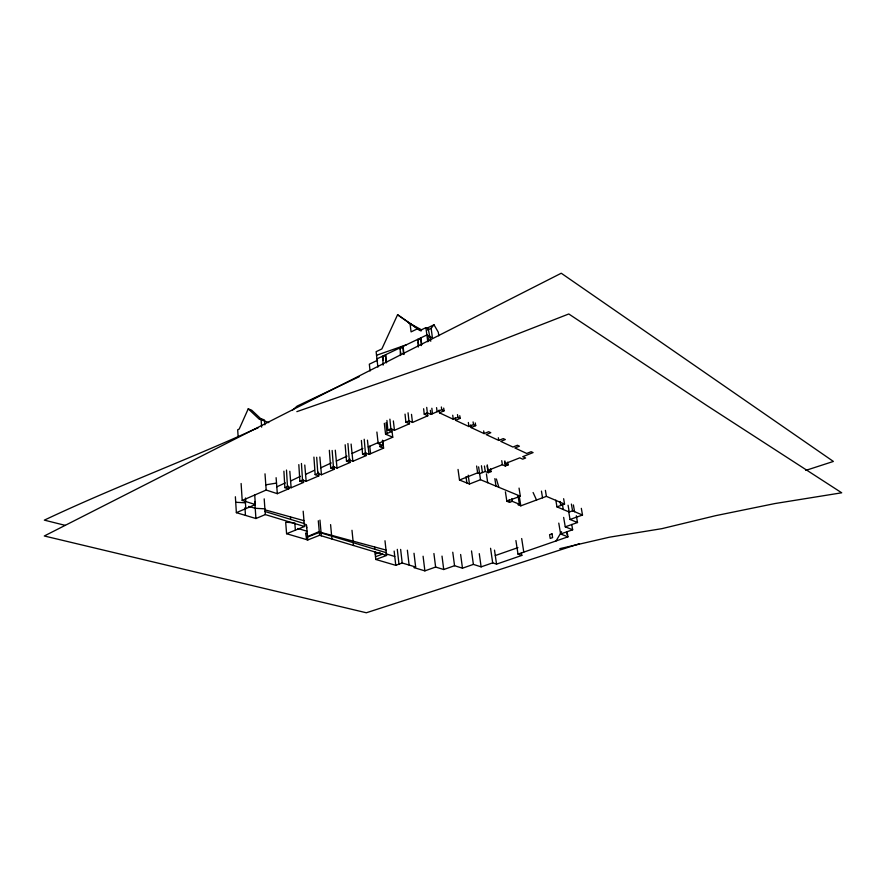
<?xml version="1.0" encoding="UTF-8"?>
<svg xmlns="http://www.w3.org/2000/svg" width="886" height="886" viewBox="0 0 886 886"><rect width="100%" height="100%" fill="white"/><g stroke="black" fill="none" stroke-linecap="round" stroke-linejoin="round"><path stroke-width="1.33" d="M262.001 419.864L251.69 410.196L248.235 408.834L239.198 429.068L237.692 429.788L238.146 436.986M421.105 330.999L397.581 314.74L381.855 348.929L376.129 351.687L377.89 367.114M421.271 345.618L420.872 337.843L421.758 344.676M418.27 347.046L417.871 339.283M403.396 354.101L403.052 346.382L404.06 354.511M400.45 355.507L400.118 347.788M385.853 362.429L385.576 354.754L386.517 362.828M383.117 365.132L382.686 356.128L383.162 360.17M556.054 540.947L561.591 531.678M427.561 330.013L431.139 328.296L433.996 324.785L438.315 332.228L438.803 335.838M292.192 410.395L297.198 406.065L359.218 376.683M417.461 328.806L411.082 331.885L410.019 323.545M430.762 341.232L428.215 328.905L425.911 327.643L419.909 330.544L397.581 314.74M426.543 328.385L433.996 324.785M376.949 358.874L426.886 334.963L432.446 337.965L431.139 328.296M382.187 357.158L385.067 355.773M399.63 348.807L402.565 347.401M417.395 340.302L420.396 338.873M377.558 360.259L369.329 364.19L370.082 371.001M264.848 424.848L264.493 420.008L261.027 418.668L259.476 419.41L248.235 408.834M276.797 486.846L285.303 482.914M290.597 480.998L300.454 476.314M305.581 474.387L314.364 470.333M320.832 467.786L331.275 462.957M352.063 453.477L362.872 448.482M336.348 461.074L346.98 456.168M386.927 420.462L387.869 430.064L390.848 428.758L394.458 430.308L409.465 423.763L409.133 421.071M405.035 414.127L405.877 422.179L408.911 420.85L412.488 422.445L427.794 415.778L427.44 413.064M423.641 408.745L424.239 414.15L427.329 412.798L430.884 414.426L441.782 409.675L444.119 410.783L443.687 408.081M384.325 423.309L385.565 434.173L391.479 431.604L391.169 428.924M439.079 410.096L439.445 412.81L444.119 410.783M241.114 483.512L242.199 500.446L266.177 490.047L277.318 493.679L289.523 488.452M368.177 446.921L378.61 442.402M376.893 432.036L378.167 443.498L392.742 437.197L391.8 429.09M283.908 471.197L284.871 487.643L287.463 486.525L291.14 487.754L303.544 482.438L303.333 480.057M298.815 464.629L299.878 481.176L302.514 480.046L306.168 481.308L318.783 475.904L318.462 472.249M313.921 457.098L315.15 474.608L317.83 473.456L321.463 474.752L334.299 469.259L334.066 466.8M329.348 450.31L330.688 467.93L333.413 466.756L337.023 468.085L350.092 462.481L349.715 458.782M345.163 444.761L346.492 461.119L349.272 459.923L352.861 461.296L366.162 455.592L365.863 452.857M361.388 440.475L362.584 454.197L365.409 452.979L368.986 454.385L383.594 448.117L382.741 440.608M379.795 443.997L380.05 446.688L382.929 445.448L382.431 440.187M439.445 412.81L453.278 419.266L457.929 417.273L460.188 418.336L459.745 415.678M307.508 536.595L319.259 531.556M235.377 496.758L236.363 512.673L255.367 504.544L254.725 495.041M455.182 417.638L455.548 420.318L460.188 418.336M455.548 420.318L468.938 426.554L473.545 424.615L475.727 425.645L475.261 422.943M470.732 424.859L471.13 427.573L475.727 425.645M236.363 512.673L255.921 518.52L265.313 514.578L304.463 526.505L303.178 511.2M258.169 427.805L253.186 429.887C184.089 461.196 112.932 487.699 44.344 520.137L65.354 525.398M296.843 411.647L491.475 344.133L568.779 313.976L707.416 405.899L841.7 492.793L774.951 503.547L715.711 515.652L661.908 528.654L609.612 537.16L559.786 548.655M471.13 427.573L484.077 433.608L488.64 431.715L490.766 432.711L486.204 434.594L498.74 440.431L503.27 438.592L505.319 439.556L500.789 441.394L512.939 447.053L517.424 445.248L519.406 446.179L514.932 447.973L526.694 453.455L531.146 451.705L533.073 452.602L522.729 456.678L525.62 458.007L522.696 459.158L519.794 457.84L505.253 463.577L504.843 460.897M293.487 522.751L285.691 522.242L286.588 533.726L304.463 526.505M307.553 537.071L319.337 532.397L386.307 552.72M286.588 533.726L307.796 539.951L319.591 535.288L386.606 555.456L384.989 540.759M458.04 469.447L459.491 480.013L477.62 472.847L479.603 473.689L485.251 471.463L488.208 472.714L491.032 471.607L490.589 468.893M487.278 464.884L488.075 470.344L502.373 464.707L505.297 466.003L508.176 464.873L507.711 462.138M459.491 480.013L469.447 484.033L480.5 479.714L520.326 496.204L519.052 488.097M505.408 491.841L506.847 501.255L520.326 496.204M506.847 501.255L509.55 502.34L512.23 501.332L519.34 504.212L518.066 496.049M375.498 556.74L382.708 554.06M519.34 504.212L518.011 504.71L520.802 505.84L546.396 496.37L564.559 504.112L563.64 498.718M374.955 551.668L375.786 559.465L386.606 555.456M375.786 559.465L395.765 565.334L402.2 562.998L415.645 567.007L414.006 553.263M555.821 500.136L556.951 506.87L564.559 504.112M415.645 567.007L413.939 567.605L424.881 570.861L435.624 567.051L443.731 569.521L454.551 565.722L462.481 568.192L473.379 564.393L481.12 566.863L492.682 562.865L496.548 564.138L521.81 555.433L521.422 552.953M556.951 506.87L569.244 512.03L572.566 510.834L582.512 515.043L581.327 508.342M568.635 511.288L570.041 519.462L582.512 515.043M376.539 355.275L406.309 344.82M563.651 517.413L565.257 526.827L577.506 522.53L576.332 515.763M495.296 555.544L517.945 547.637M558.778 523.117L560.605 533.981L572.655 529.784L571.736 524.446M515.918 540.571L518 554.115L567.948 536.838L567.051 531.611M375.221 554.082L380.028 552.432M579.466 543.716L366.339 612.769L44.3 535.986L561.248 273.231L833.383 461.44L805.751 470.4M265.8 484.83L276.521 483.091M235.72 502.284L245.433 502.794M264.914 508.83L255.223 508.287L248.733 506.404M319.292 531.977L386.008 550.062M264.98 509.849L303.976 520.669M307.254 533.571L305.592 533.084L306.667 539.618M386.041 553.85L394.768 556.486M297.796 528.444L307.054 531.235M265.102 511.532L304.219 523.56M242.199 500.446L255.367 504.544M284.871 487.643L288.548 488.873L288.338 486.115M299.878 481.176L303.544 482.438M518 554.115L521.81 555.433M315.15 474.608L318.783 475.904M330.688 467.93L334.299 469.259M346.492 461.119L350.092 462.481M259.786 419.167L268.757 422.633M560.605 533.981L567.948 536.838M362.584 454.197L366.162 455.592M565.257 526.827L572.655 529.784M380.05 446.688L383.594 448.117M378.167 443.498L382.929 445.448M570.041 519.462L577.506 522.53M385.565 434.173L392.742 437.197M387.869 430.064L391.479 431.604M488.075 470.344L491.032 471.607M405.877 422.179L409.465 423.763M505.253 463.577L508.176 464.873M424.239 414.15L427.794 415.778M566.464 533.826L567.516 534.324M426.886 334.963L430.219 337.178M408.524 322.77L421.647 329.88M533.095 492.505L536.539 500.014M305.659 524.224L306.766 527.779M496.381 478.994L498.884 487.322M573.397 504.931L574.571 511.687M571.392 504.068L572.566 510.834M568.07 505.219L569.244 512.03M562.366 504.167L563.286 509.528M560.063 501.476L560.749 505.496M473.08 421.913L473.545 424.615M504.61 461.916L505.297 466.003M545.399 490.357L546.396 496.37M457.486 414.604L457.929 417.273M541.435 491.099L542.531 497.799M487.101 465.947L488.208 472.714M441.35 406.973L441.782 409.675M519.318 496.37L520.802 505.84M521.677 538.544L523.781 552.111M511.809 498.652L512.23 501.332M509.14 499.66L509.55 502.34M498.331 437.739L498.74 440.431M501.753 460.676L502.373 464.707M494.864 478.617L495.994 486.126M483.678 430.917L484.077 433.608M486.414 473.866L487.71 482.704M484.443 466.003L485.251 471.463M494.499 550.128L496.548 564.138M481.43 465.759L482.427 472.57M490.567 548.279L492.682 562.865M478.617 466.878L480.5 479.714M476.635 466.025L477.62 472.847M468.351 422.478L468.938 426.554M468.207 475.184L469.447 484.033M479.271 553.661L481.12 566.863M466.014 476.668L466.9 483.003M452.724 415.235L453.278 419.266M471.518 550.948L473.379 564.393M460.631 554.492L462.481 568.192M427.916 335.938L428.636 341.343M425.911 327.643L427.794 341.808M436.554 407.638L437.097 411.724M452.768 552.233L454.551 565.722M430.352 410.362L430.884 414.426M418.225 342.007L418.58 344.732M442.003 556.098L443.731 569.521M433.918 553.529L435.624 567.051M411.492 414.36L412.488 422.445M400.616 351.853L400.948 354.555M423.087 556.231L424.881 570.861M374.59 546.961L374.867 549.254M393.351 420.939L394.458 430.308M407.372 550.206L409.11 565.058M400.638 549.409L402.2 562.998M426.72 407.383L427.329 412.798M397.293 549.364L398.977 564.16M394.148 551.059L395.765 565.334M369.761 446.223L370.57 453.698M367.446 440.165L368.986 454.385M431.847 408.247L432.434 413.751M408.058 412.798L408.911 420.85M351.1 444.063L352.861 461.296M351.986 530.293L353.503 545.499M389.895 419.156L390.848 428.758M335.296 450.199L337.023 468.085M290.486 516.926L290.719 519.406M330.589 524.612L331.929 538.998M386.052 422.711L387.038 433.531M319.846 457.021L321.463 474.752M319.946 520.093L321.352 535.82M364.201 439.246L365.409 452.979M318.295 520.746L319.591 535.288M304.773 465.028L306.168 481.308M306.534 525.088L307.796 539.951M347.921 443.543L349.272 459.923M294.783 522.829L295.381 530.171M289.811 471.263L291.14 487.754M332.161 450.476L333.413 466.756M276.111 477.698L277.318 493.679M261.027 418.668L261.647 427.141M265.003 473.833L266.177 490.047M316.69 457.276L317.83 473.456M264.194 498.862L265.313 514.578M254.758 501.498L255.921 518.52M301.439 463.478L302.514 480.046M245.522 498.01L245.754 501.554M245.322 501.111L245.81 508.63M244.968 507.756L245.466 515.397M286.488 470.056L287.463 486.525M552 533.848L549.586 534.69L550.206 538.433L552.62 537.592L552 533.848"/></g></svg>
